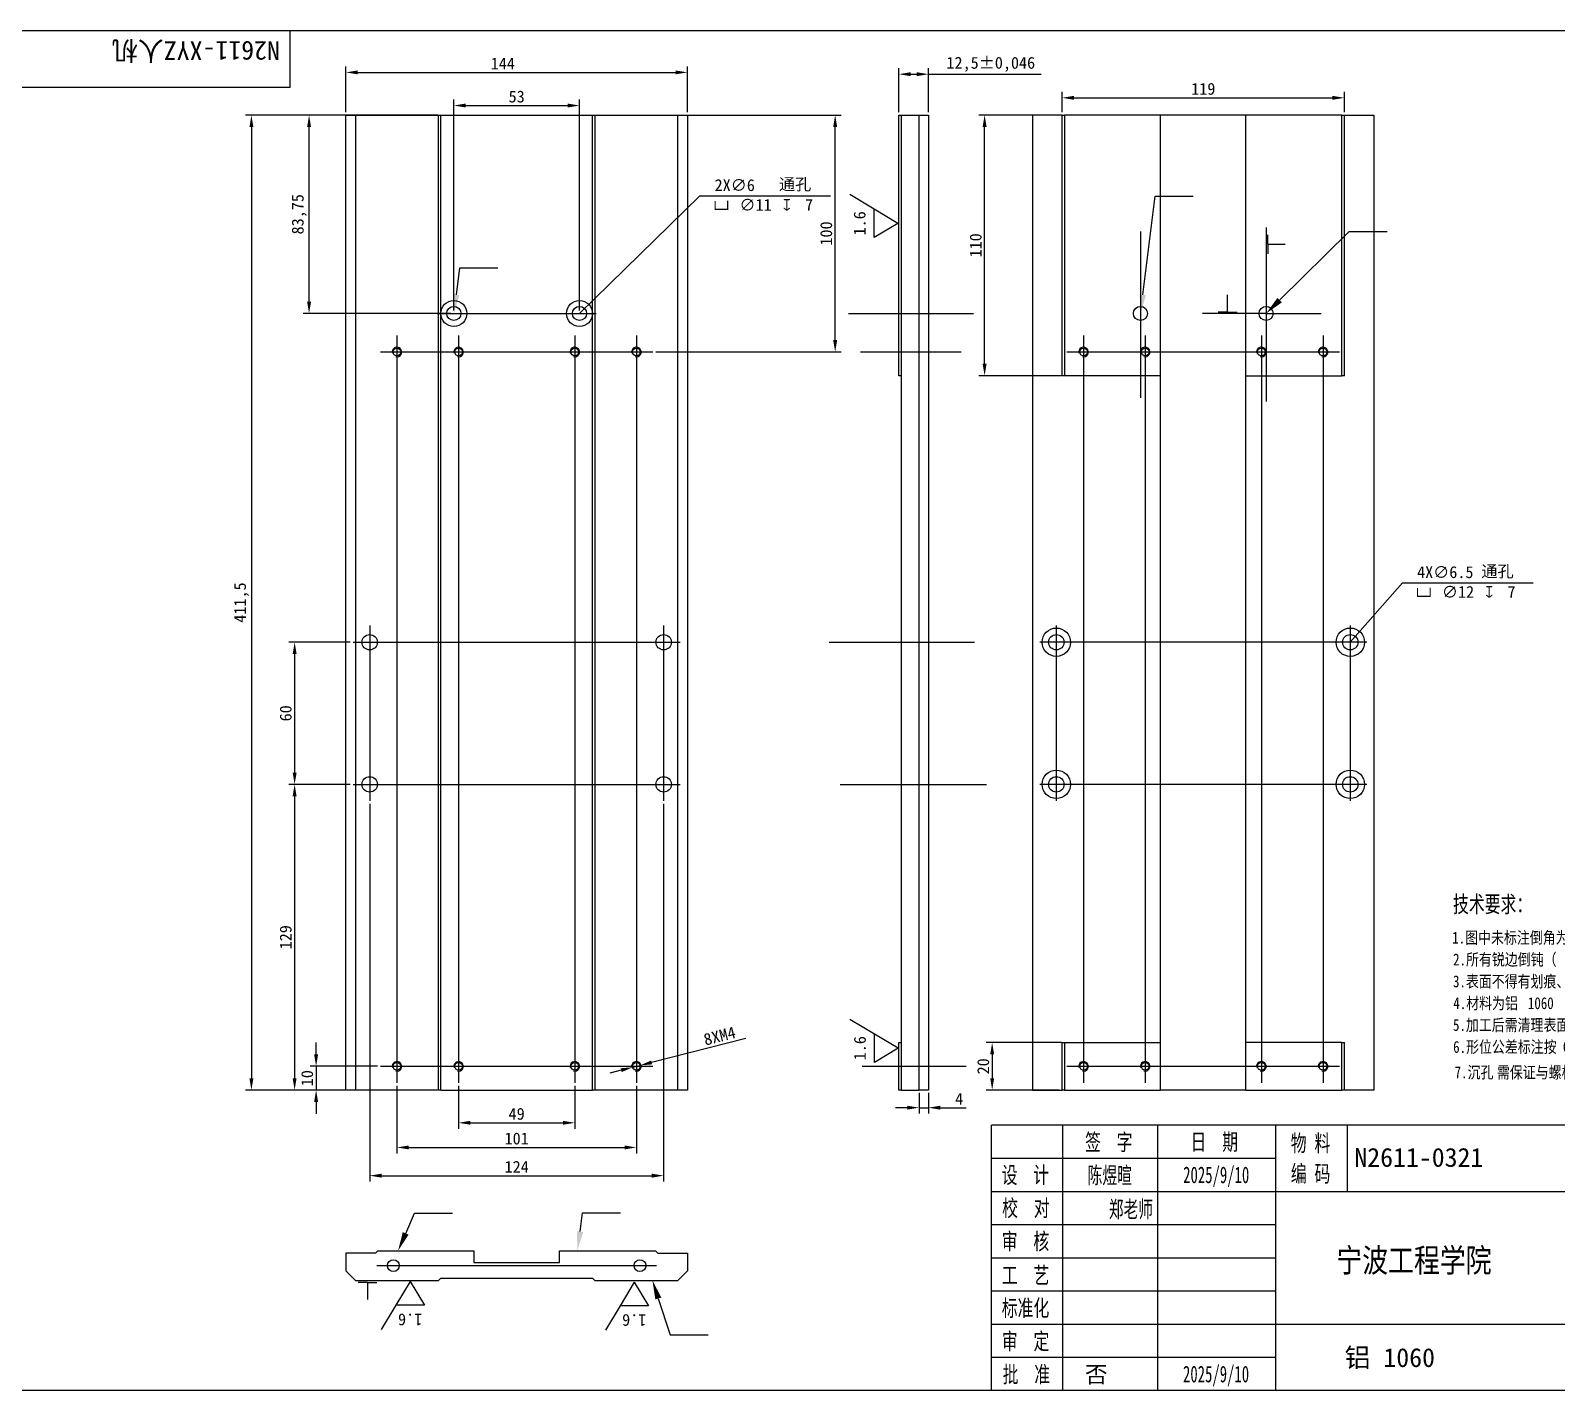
# Model space of a CAD drawing. Header units: millimetres. Extents: x 0 to 6044, y -1712 to 410.
# Drawn here: x 981.3 to 1303.2, y -1712 to -1425 of the extents above; entities that cross this region are included whole.
import ezdxf
from ezdxf.lldxf.tags import DXFTag

# ---------------------------------------------------------------- set-up
doc = ezdxf.new("R2010")
doc.units = ezdxf.units.MM
for name, color, linetype in [('0321-丝杆安装板', 7, 'Continuous'), ('Default', 7, 'Continuous'), ('图框', 7, 'Continuous')]:
    doc.layers.add(name, color=color, linetype=linetype)
doc.styles.add('MtXpl_', font='SimSun.ttf')
doc.styles.add('MtXpl_gdt_shx', font='gdt.shx')
tags = doc.linetypes.add('CENTER2', pattern=[28.575, 19.05, -3.175, 3.175, -3.175]).pattern_tags.tags
tags[10:11] = [DXFTag(74, 4), DXFTag(75, 0), DXFTag(340, '0'), DXFTag(46, 0.0), DXFTag(50, 0.0), DXFTag(44, 0.0), DXFTag(45, 0.0)]
tags[8:9] = [DXFTag(74, 4), DXFTag(75, 0), DXFTag(340, '0'), DXFTag(46, 0.0), DXFTag(50, 0.0), DXFTag(44, 0.0), DXFTag(45, 0.0)]
tags[6:7] = [DXFTag(74, 4), DXFTag(75, 0), DXFTag(340, '0'), DXFTag(46, 0.0), DXFTag(50, 0.0), DXFTag(44, 0.0), DXFTag(45, 0.0)]
tags[4:5] = [DXFTag(74, 4), DXFTag(75, 0), DXFTag(340, '0'), DXFTag(46, 0.0), DXFTag(50, 0.0), DXFTag(44, 0.0), DXFTag(45, 0.0)]

msp = doc.modelspace()

# ---------------------------------------------------------------- linework, layer by layer
at = {"color": 4}
for p, q in [((1047.853, -1442.189), (1047.853, -1432.563)), ((1050.353, -1433.813), (1117.353, -1433.813)), ((1119.853, -1442.189), (1119.853, -1432.563)), ((1164.475, -1442.189), (1164.475, -1432.941)), ((1166.975, -1434.191), (1168.225, -1434.191)), ((1170.725, -1442.189), (1170.725, -1432.941)), ((1170.725, -1434.191), (1194.475, -1434.191)), ((1198.92, -1442.189), (1198.92, -1437.928)), ((1258.42, -1442.189), (1258.42, -1437.928)), ((1070.603, -1484.064), (1070.603, -1439.552)), ((1073.103, -1440.802), (1094.603, -1440.802)), ((1097.103, -1484.064), (1097.103, -1439.552)), ((1201.42, -1439.178), (1255.92, -1439.178)), ((1047.228, -1442.814), (1026.659, -1442.814)), ((1067.228, -1442.814), (1038.822, -1442.814)), ((1118.478, -1442.814), (1152.277, -1442.814)), ((1198.295, -1442.814), (1181.298, -1442.814)), ((1027.909, -1445.314), (1027.909, -1646.064)), ((1040.072, -1482.189), (1040.072, -1445.314)), ((1151.027, -1490.314), (1151.027, -1445.314)), ((1182.548, -1495.314), (1182.548, -1445.314)), ((1122.51, -1459.86), (1097.103, -1484.689)), ((1122.51, -1459.86), (1150.059, -1459.86)), ((1159.246, -1462.675), (1154.101, -1459.588)), ((1159.246, -1468.675), (1159.246, -1462.675)), ((1164.246, -1465.675), (1159.246, -1462.675)), ((1164.246, -1465.675), (1159.246, -1468.675)), ((1069.978, -1484.689), (1038.822, -1484.689)), ((1113.228, -1492.814), (1152.277, -1492.814)), ((1198.795, -1497.814), (1181.298, -1497.814)), ((1259.67, -1554.064), (1270.667, -1541.532)), ((1270.667, -1541.532), (1298.216, -1541.532)), ((1048.728, -1554.064), (1035.773, -1554.064)), ((1037.023, -1556.564), (1037.023, -1581.564)), ((1048.728, -1584.064), (1035.773, -1584.064)), ((1048.728, -1584.064), (1035.773, -1584.064)), ((1037.023, -1586.564), (1037.023, -1646.064)), ((1052.853, -1588.189), (1052.853, -1667.889)), ((1114.853, -1588.189), (1114.853, -1667.889)), ((1159.301, -1636.75), (1154.156, -1633.663)), ((1132.177, -1637.697), (1112.311, -1642.748)), ((1159.301, -1642.75), (1159.301, -1636.75)), ((1164.301, -1639.75), (1159.301, -1636.75)), ((1041.555, -1641.064), (1041.555, -1638.564)), ((1164.301, -1639.75), (1159.301, -1642.75)), ((1198.795, -1638.564), (1182.894, -1638.564)), ((1184.144, -1641.064), (1184.144, -1646.064)), ((1054.478, -1643.564), (1040.305, -1643.564)), ((1041.555, -1643.564), (1041.555, -1648.564)), ((1105.894, -1644.38), (1103.472, -1644.996)), ((1108.317, -1643.764), (1109.888, -1643.364)), ((1058.603, -1647.689), (1058.603, -1661.934)), ((1071.603, -1647.689), (1071.603, -1656.729)), ((1096.103, -1647.689), (1096.103, -1656.729)), ((1109.103, -1647.689), (1109.103, -1661.934)), ((1047.228, -1648.564), (1026.659, -1648.564)), ((1047.228, -1648.564), (1035.773, -1648.564)), ((1054.478, -1648.564), (1040.305, -1648.564)), ((1168.725, -1649.189), (1168.725, -1653.539)), ((1170.725, -1649.189), (1170.725, -1653.539)), ((1198.295, -1648.564), (1182.894, -1648.564)), ((1041.555, -1651.064), (1041.555, -1653.564)), ((1166.225, -1652.289), (1163.725, -1652.289)), ((1168.725, -1652.289), (1170.725, -1652.289)), ((1173.225, -1652.289), (1178.642, -1652.289)), ((1074.103, -1655.479), (1093.603, -1655.479)), ((1061.103, -1660.684), (1106.603, -1660.684)), ((1055.353, -1666.639), (1112.353, -1666.639)), ((1061.395, -1688.958), (1058.395, -1693.958)), ((1061.395, -1688.958), (1064.395, -1693.958)), ((1108.667, -1689.08), (1105.667, -1694.08)), ((1108.667, -1689.08), (1111.667, -1694.08)), ((1058.395, -1693.958), (1055.308, -1699.103)), ((1064.395, -1693.958), (1058.395, -1693.958)), ((1105.667, -1694.08), (1102.58, -1699.225)), ((1111.667, -1694.08), (1105.667, -1694.08))]:
    msp.add_line(p, q, dxfattribs=at)
at = {"color": 3, "linetype": 'ByBlock', "lineweight": -2}
for p, q in [((1218.516, -1459.929), (1226.516, -1459.929)), ((1259.455, -1467.42), (1267.455, -1467.42)), ((1071.894, -1475.08), (1079.894, -1475.08)), ((1062.312, -1674.563), (1070.312, -1674.563)), ((1097.766, -1674.474), (1105.766, -1674.474)), ((1116.247, -1700.25), (1124.247, -1700.25))]:
    msp.add_line(p, q, dxfattribs=at)
at = {"linetype": 'CENTER2'}
for p, q in [((1215.42, -1467.37), (1215.42, -1502.478)), ((1241.92, -1466.534), (1241.92, -1503.261)), ((1241.92, -1484.689), (1228.52, -1484.689)), ((1241.92, -1484.689), (1253.539, -1484.689))]:
    msp.add_line(p, q, dxfattribs=at)
at = {"color": 3}
for p, q in [((1242.317, -1470.076), (1242.317, -1468.076)), ((1242.317, -1470.076), (1245.925, -1470.076)), ((1242.317, -1470.076), (1242.317, -1472.076)), ((1233.786, -1484.384), (1233.786, -1480.775)), ((1233.786, -1484.384), (1231.786, -1484.384)), ((1233.786, -1484.384), (1235.786, -1484.384)), ((1052.394, -1689.183), (1050.394, -1689.183)), ((1052.394, -1689.183), (1052.394, -1692.791)), ((1052.394, -1689.183), (1054.394, -1689.183))]:
    msp.add_line(p, q, dxfattribs=at)
at = {"color": 3, "linetype": 'ByBlock', "lineweight": -2}
for points in [[(1215.916, -1480.72), (1218.516, -1459.929)], [(1244.77, -1481.882), (1259.455, -1467.42)], [(1071.135, -1480.725), (1071.894, -1475.08)], [(1060.446, -1678.818), (1062.312, -1674.563)], [(1097.214, -1678.451), (1097.766, -1674.474)], [(1113.731, -1692.547), (1116.247, -1700.25)]]:
    msp.add_lwpolyline(points, dxfattribs=at)
at = {"color": 4}
for points in [[(1050.353, -1433.396), (1050.353, -1434.229), (1047.853, -1433.813)], [(1117.353, -1433.396), (1117.353, -1434.229), (1119.853, -1433.813)], [(1166.975, -1433.775), (1166.975, -1434.608), (1164.475, -1434.191)], [(1168.225, -1433.775), (1168.225, -1434.608), (1170.725, -1434.191)], [(1073.103, -1440.386), (1073.103, -1441.219), (1070.603, -1440.802)], [(1094.603, -1440.386), (1094.603, -1441.219), (1097.103, -1440.802)], [(1201.42, -1438.761), (1201.42, -1439.594), (1198.92, -1439.178)], [(1255.92, -1438.761), (1255.92, -1439.594), (1258.42, -1439.178)], [(1027.492, -1445.314), (1028.325, -1445.314), (1027.909, -1442.814)], [(1039.656, -1445.314), (1040.489, -1445.314), (1040.072, -1442.814)], [(1150.61, -1445.314), (1151.443, -1445.314), (1151.027, -1442.814)], [(1182.131, -1445.314), (1182.965, -1445.314), (1182.548, -1442.814)], [(1039.656, -1482.189), (1040.489, -1482.189), (1040.072, -1484.689)], [(1150.61, -1490.314), (1151.443, -1490.314), (1151.027, -1492.814)], [(1182.131, -1495.314), (1182.965, -1495.314), (1182.548, -1497.814)], [(1036.606, -1556.564), (1037.44, -1556.564), (1037.023, -1554.064)], [(1036.606, -1581.564), (1037.44, -1581.564), (1037.023, -1584.064)], [(1036.606, -1586.564), (1037.44, -1586.564), (1037.023, -1584.064)], [(1041.138, -1641.064), (1041.972, -1641.064), (1041.555, -1643.564)], [(1183.727, -1641.064), (1184.56, -1641.064), (1184.144, -1638.564)], [(1105.792, -1643.976), (1105.997, -1644.784), (1108.317, -1643.764)], [(1112.209, -1642.344), (1112.414, -1643.152), (1109.888, -1643.364)], [(1027.492, -1646.064), (1028.325, -1646.064), (1027.909, -1648.564)], [(1036.606, -1646.064), (1037.44, -1646.064), (1037.023, -1648.564)], [(1183.727, -1646.064), (1184.56, -1646.064), (1184.144, -1648.564)], [(1041.138, -1651.064), (1041.972, -1651.064), (1041.555, -1648.564)], [(1166.225, -1651.872), (1166.225, -1652.706), (1168.725, -1652.289)], [(1173.225, -1651.872), (1173.225, -1652.706), (1170.725, -1652.289)], [(1074.103, -1655.062), (1074.103, -1655.895), (1071.603, -1655.479)], [(1093.603, -1655.062), (1093.603, -1655.895), (1096.103, -1655.479)], [(1061.103, -1660.267), (1061.103, -1661.101), (1058.603, -1660.684)], [(1106.603, -1660.267), (1106.603, -1661.101), (1109.103, -1660.684)], [(1055.353, -1666.223), (1055.353, -1667.056), (1052.853, -1666.639)], [(1112.353, -1666.223), (1112.353, -1667.056), (1114.853, -1666.639)]]:
    msp.add_solid(points, dxfattribs=at)
at = {"color": 3}
for points in [[(1071.796, -1480.813), (1070.603, -1484.689), (1070.475, -1480.636)], [(1061.057, -1679.085), (1058.84, -1682.481), (1059.836, -1678.55)], [(1097.875, -1678.542), (1096.665, -1682.413), (1096.554, -1678.359)], [(1113.097, -1692.754), (1112.489, -1688.745), (1114.365, -1692.34)]]:
    msp.add_solid(points, dxfattribs=at)
at = {"color": 3, "linetype": 'CENTER2'}
for points in [[(1216.578, -1480.803), (1215.42, -1484.689), (1215.255, -1480.637)], [(1245.238, -1482.357), (1241.92, -1484.689), (1244.302, -1481.407)]]:
    msp.add_solid(points, dxfattribs=at)
at = {"layer": '0321-丝杆安装板', "color": 7, "linetype": 'Continuous'}
for p, q in [((1047.853, -1648.564), (1047.853, -1442.814)), ((1047.853, -1442.814), (1049.853, -1442.814)), ((1049.853, -1442.814), (1067.353, -1442.814)), ((1049.853, -1442.814), (1049.853, -1648.564)), ((1067.353, -1648.564), (1067.353, -1442.814)), ((1067.353, -1442.814), (1067.853, -1442.814)), ((1067.853, -1442.814), (1099.853, -1442.814)), ((1067.853, -1484.689), (1067.853, -1442.814)), ((1099.853, -1442.814), (1100.353, -1442.814)), ((1099.853, -1484.689), (1099.853, -1442.814)), ((1100.353, -1442.814), (1117.853, -1442.814)), ((1100.353, -1442.814), (1100.353, -1648.564)), ((1117.853, -1648.564), (1117.853, -1442.814)), ((1117.853, -1442.814), (1119.853, -1442.814)), ((1119.853, -1442.814), (1119.853, -1648.564)), ((1164.475, -1497.814), (1164.475, -1442.814)), ((1164.475, -1442.814), (1164.975, -1442.814)), ((1164.975, -1442.814), (1168.725, -1442.814)), ((1164.975, -1442.814), (1164.975, -1648.564)), ((1168.725, -1648.564), (1168.725, -1442.814)), ((1168.725, -1442.814), (1170.725, -1442.814)), ((1170.725, -1442.814), (1170.725, -1648.564)), ((1198.92, -1442.814), (1192.67, -1442.814)), ((1192.67, -1442.814), (1192.67, -1648.564)), ((1198.92, -1497.814), (1198.92, -1442.814)), ((1198.92, -1442.814), (1199.42, -1442.814)), ((1219.67, -1442.814), (1199.42, -1442.814)), ((1199.42, -1442.814), (1199.42, -1497.814)), ((1237.67, -1442.814), (1219.67, -1442.814)), ((1219.67, -1497.814), (1219.67, -1442.814)), ((1237.67, -1497.814), (1237.67, -1442.814)), ((1257.92, -1442.814), (1237.67, -1442.814)), ((1257.92, -1497.814), (1257.92, -1442.814)), ((1257.92, -1442.814), (1258.42, -1442.814)), ((1258.42, -1497.814), (1258.42, -1442.814)), ((1258.42, -1442.814), (1264.67, -1442.814)), ((1264.67, -1442.814), (1264.67, -1648.564)), ((1067.853, -1648.564), (1067.853, -1484.689)), ((1099.853, -1648.564), (1099.853, -1484.689)), ((1164.975, -1497.814), (1164.475, -1497.814)), ((1199.42, -1497.814), (1198.92, -1497.814)), ((1219.67, -1497.814), (1199.42, -1497.814)), ((1219.67, -1638.564), (1219.67, -1497.814)), ((1237.67, -1497.814), (1257.92, -1497.814)), ((1237.67, -1638.564), (1237.67, -1497.814)), ((1258.42, -1497.814), (1257.92, -1497.814)), ((1164.475, -1648.564), (1164.475, -1638.564)), ((1164.475, -1638.564), (1164.975, -1638.564)), ((1198.92, -1648.564), (1198.92, -1638.564)), ((1198.92, -1638.564), (1199.42, -1638.564)), ((1199.42, -1638.564), (1219.67, -1638.564)), ((1199.42, -1638.564), (1199.42, -1648.564)), ((1219.67, -1648.564), (1219.67, -1638.564)), ((1237.67, -1648.564), (1237.67, -1638.564)), ((1257.92, -1638.564), (1237.67, -1638.564)), ((1257.92, -1648.564), (1257.92, -1638.564)), ((1257.92, -1638.564), (1258.42, -1638.564)), ((1258.42, -1648.564), (1258.42, -1638.564)), ((1049.853, -1648.564), (1047.853, -1648.564)), ((1067.353, -1648.564), (1049.853, -1648.564)), ((1067.853, -1648.564), (1067.353, -1648.564)), ((1067.853, -1648.564), (1099.853, -1648.564)), ((1100.353, -1648.564), (1099.853, -1648.564)), ((1117.853, -1648.564), (1100.353, -1648.564)), ((1119.853, -1648.564), (1117.853, -1648.564)), ((1164.975, -1648.564), (1164.475, -1648.564)), ((1164.975, -1648.564), (1168.725, -1648.564)), ((1170.725, -1648.564), (1168.725, -1648.564)), ((1192.67, -1648.564), (1198.92, -1648.564)), ((1199.42, -1648.564), (1198.92, -1648.564)), ((1199.42, -1648.564), (1219.67, -1648.564)), ((1237.67, -1648.564), (1219.67, -1648.564)), ((1237.67, -1648.564), (1257.92, -1648.564)), ((1258.42, -1648.564), (1257.92, -1648.564)), ((1264.67, -1648.564), (1258.42, -1648.564)), ((1047.853, -1682.995), (1047.853, -1686.745)), ((1054.103, -1682.995), (1047.853, -1682.995)), ((1054.603, -1682.495), (1054.103, -1682.995)), ((1054.603, -1682.495), (1074.853, -1682.495)), ((1074.853, -1682.495), (1074.853, -1684.995)), ((1092.853, -1682.495), (1113.103, -1682.495)), ((1092.853, -1684.995), (1092.853, -1682.495)), ((1113.603, -1682.995), (1113.103, -1682.495)), ((1113.603, -1682.995), (1119.853, -1682.995)), ((1119.853, -1682.995), (1119.853, -1686.745)), ((1074.853, -1684.995), (1092.853, -1684.995)), ((1047.853, -1686.745), (1049.853, -1688.745)), ((1049.853, -1688.745), (1067.353, -1688.745)), ((1067.353, -1688.745), (1067.853, -1688.245)), ((1067.853, -1688.245), (1099.853, -1688.245)), ((1099.853, -1688.245), (1100.353, -1688.745)), ((1100.353, -1688.745), (1117.853, -1688.745)), ((1117.853, -1688.745), (1119.853, -1686.745))]:
    msp.add_line(p, q, dxfattribs=at)
for centre, radius in [((1070.603, -1484.689), 2.75), ((1070.603, -1484.689), 1.492), ((1097.103, -1484.689), 2.75), ((1097.103, -1484.689), 1.492), ((1215.42, -1484.689), 1.492), ((1241.92, -1484.689), 1.492), ((1058.603, -1492.814), 0.81), ((1071.603, -1492.814), 0.81), ((1096.103, -1492.814), 0.81), ((1109.103, -1492.814), 0.81), ((1203.42, -1492.814), 0.81), ((1216.42, -1492.814), 0.81), ((1240.92, -1492.814), 0.81), ((1253.92, -1492.814), 0.81), ((1197.67, -1554.064), 3), ((1259.67, -1554.064), 3), ((1052.853, -1554.064), 1.625), ((1114.853, -1554.064), 1.625), ((1197.67, -1554.064), 1.625), ((1259.67, -1554.064), 1.625), ((1052.853, -1584.064), 1.625), ((1114.853, -1584.064), 1.625), ((1197.67, -1584.064), 3), ((1197.67, -1584.064), 1.625), ((1259.67, -1584.064), 3), ((1259.67, -1584.064), 1.625), ((1058.603, -1643.564), 0.81), ((1071.603, -1643.564), 0.81), ((1096.103, -1643.564), 0.81), ((1109.103, -1643.564), 0.81), ((1203.42, -1643.564), 0.81), ((1216.42, -1643.564), 0.81), ((1240.92, -1643.564), 0.81), ((1253.92, -1643.564), 0.81), ((1057.853, -1685.62), 1.25), ((1109.853, -1685.62), 1.25)]:
    msp.add_circle(centre, radius, dxfattribs=at)
for centre in [(1058.603, -1492.814), (1071.603, -1492.814), (1096.103, -1492.814), (1109.103, -1492.814), (1203.42, -1492.814), (1216.42, -1492.814), (1240.92, -1492.814), (1253.92, -1492.814), (1058.603, -1643.564), (1071.603, -1643.564), (1096.103, -1643.564), (1109.103, -1643.564), (1203.42, -1643.564), (1216.42, -1643.564), (1240.92, -1643.564), (1253.92, -1643.564)]:
    msp.add_arc(centre, 1, 255, 195, dxfattribs=at)
at = {"layer": 'Default', "color": 7, "linetype": 'CENTER2'}
for p, q in [((1067.103, -1484.689), (1100.603, -1484.689)), ((1153.838, -1484.689), (1180.204, -1484.689)), ((1058.603, -1489.314), (1058.603, -1647.064)), ((1071.603, -1489.314), (1071.603, -1647.064)), ((1096.103, -1489.314), (1096.103, -1647.064)), ((1109.103, -1489.314), (1109.103, -1647.064)), ((1203.42, -1489.314), (1203.42, -1647.064)), ((1216.42, -1489.314), (1216.42, -1647.064)), ((1240.92, -1489.314), (1240.92, -1647.064)), ((1253.92, -1489.314), (1253.92, -1647.064)), ((1055.103, -1492.814), (1112.603, -1492.814)), ((1156.401, -1492.814), (1177.633, -1492.814)), ((1199.92, -1492.814), (1257.42, -1492.814)), ((1052.853, -1550.564), (1052.853, -1587.564)), ((1114.853, -1550.564), (1114.853, -1587.564)), ((1197.67, -1550.564), (1197.67, -1587.564)), ((1259.67, -1550.564), (1259.67, -1587.564)), ((1049.353, -1554.064), (1118.353, -1554.064)), ((1149.73, -1554.064), (1180.399, -1554.064)), ((1263.17, -1554.064), (1194.17, -1554.064)), ((1049.353, -1584.064), (1118.353, -1584.064)), ((1152.078, -1584.064), (1182.942, -1584.064)), ((1263.17, -1584.064), (1194.17, -1584.064)), ((1055.103, -1643.564), (1112.603, -1643.564)), ((1156.752, -1643.494), (1178.661, -1643.494)), ((1199.92, -1643.564), (1257.42, -1643.564)), ((1054.353, -1685.62), (1113.353, -1685.62))]:
    msp.add_line(p, q, dxfattribs=at)
at = {"layer": 'Default', "color": 7, "linetype": 'Continuous'}
for p, q in [((1199, -1655.973), (1199, -1711.973)), ((1219, -1655.973), (1219, -1711.973)), ((1259, -1655.973), (1259, -1669.973)), ((1184, -1662.973), (1244, -1662.973)), ((1184, -1669.973), (1364, -1669.973)), ((1184, -1676.973), (1244, -1676.973))]:
    msp.add_line(p, q, dxfattribs=at)
at = {"layer": '图框', "color": 7, "linetype": 'Continuous'}
for p, q in [((974, -1424.973), (1364, -1424.973)), ((1036, -1424.973), (1036, -1436.973)), ((1036, -1436.973), (974, -1436.973)), ((1364, -1655.973), (1184, -1655.973)), ((1184, -1711.973), (1184, -1655.973)), ((1244, -1711.973), (1244, -1655.973)), ((1184, -1711.973), (1184, -1662.973)), ((1184, -1683.973), (1244, -1683.973)), ((1184, -1690.973), (1244, -1690.973)), ((1184, -1697.973), (1364, -1697.973)), ((1184, -1704.973), (1244, -1704.973)), ((1364, -1711.973), (974, -1711.973))]:
    msp.add_line(p, q, dxfattribs=at)

# ---------------------------------------------------------------- texts
at = {"color": 4}
for s, p in [('2X∅6', (1125.596, -1458.851)), ('∅11 ', (1130.834, -1463.017)), (' 7', (1142.977, -1463.017)), ('4X∅6.5 ', (1273.752, -1540.523)), ('∅12 ', (1278.99, -1544.689)), (' 7', (1291.133, -1544.689))]:
    msp.add_text(s, height=2.5, dxfattribs=at).set_placement(p)
for s, style, p in [('通孔', 'MtXpl_', (1139.161, -1458.669)), ('v', 'MtXpl_gdt_shx', (1125.358, -1463.017)), ('x', 'MtXpl_gdt_shx', (1140.001, -1463.017)), ('通孔', 'MtXpl_', (1287.317, -1540.341)), ('v', 'MtXpl_gdt_shx', (1273.514, -1544.689)), ('x', 'MtXpl_gdt_shx', (1288.157, -1544.689))]:
    msp.add_text(s, height=2.5, dxfattribs=dict(at, style=style)).set_placement(p)
for rotation, p in [(90, (1157.428, -1468.216)), (90, (1157.483, -1642.29)), (180, (1063.935, -1695.776)), (180, (1111.207, -1695.898))]:
    msp.add_text('1.6', height=2.5, rotation=rotation, dxfattribs=at).set_placement(p)
at = {"color": 40, "true_color": 0xf8d731, "style": 'MtXpl_', "width": 0.8}
for s, p in [('1.图中未标注倒角为1mm', (1281.178, -1617.656)), ('2.所有锐边倒钝（', (1281.357, -1622.27)), ('3.表面不得有划痕、磕碰等缺陷；', (1281.334, -1626.883)), ('4.材料为铝 ', (1281.402, -1631.483)), ('1060', (1297.133, -1631.483)), ('5.加工后需清理表面油污，保持清洁。', (1281.334, -1636.097)), ('6.形位公差标注按 GB/T 1184-2008 执行', (1281.368, -1640.71)), ('7.沉孔', (1281.681, -1646.088)), ('需保证与螺栓头部的贴合性，沉孔底面平面度', (1290.599, -1646.088))]:
    msp.add_text(s, height=2.5, dxfattribs=at).set_placement(p)
at = {"color": 4, "char_height": 2.5, "attachment_point": 5}
for s, insert in [('144', (1080.936, -1431.938)), ('12,5±0,046', (1183.85, -1432.108)), ('53', (1083.853, -1438.927)), ('119', (1228.67, -1437.303)), ('4', (1177.183, -1650.414)), ('49', (1083.853, -1653.604)), ('101', (1083.853, -1658.809)), ('124', (1083.853, -1664.764))]:
    msp.add_mtext(s, dxfattribs=dict(at, insert=insert))
for s, insert, rotation in [('83,75', (1037.989, -1463.752), 90), ('100', (1149.152, -1467.814), 90), ('110', (1180.673, -1470.314), 90), ('411,5', (1025.825, -1545.689), 90), ('60', (1035.148, -1569.064), 90), ('129', (1035.148, -1616.314), 90), ('8XM4', (1126.667, -1637.163), 14.26688), ('10', (1039.68, -1646.064), 90), ('20', (1182.269, -1643.564), 90)]:
    msp.add_mtext(s, dxfattribs=dict(at, insert=insert, rotation=rotation))
at = {"layer": 'Default', "color": 7, "linetype": 'CENTER2', "style": 'MtXpl_', "width": 0.7}
msp.add_text('技术要求：', height=3.5, dxfattribs=at).set_placement((1281.335, -1611.092))
at = {"layer": '图框', "color": 7, "linetype": 'CENTER2', "style": 'MtXpl_', "width": 0.7}
for s, p in [('签  字', (1203.723, -1661.299)), ('日  期', (1225.989, -1661.246)), ('物 料', (1247.115, -1661.514)), ('编 码', (1247.128, -1667.954)), ('设  计', (1186.128, -1668.239)), ('校  对', (1186.249, -1675.209)), ('审  核', (1186.155, -1682.234)), ('工  艺', (1186.169, -1689.395)), ('标准化', (1186.166, -1696.315)), ('审  定', (1186.186, -1703.329)), ('批  准', (1186.345, -1710.319))]:
    msp.add_text(s, height=3.5, dxfattribs=at).set_placement(p)
at = {"layer": '图框', "color": 7, "linetype": 'Continuous', "insert": (1016.222, -1431.23), "char_height": 4, "attachment_point": 2, "rotation": 180}
msp.add_mtext('{\\pxsm0.9;\\f宋体|b0||i0||c0|p34;\\W1.;N2611-XYZ人机\\P}', dxfattribs=at)
at = {"layer": '图框', "color": 7, "linetype": 'Continuous', "attachment_point": 2}
for s, insert, char_height in [('{\\pxsm0.9;\\f宋体|b0||i0||c0|p34;\\W1.;N2611-0321\\P}', (1274.133, -1660.775), 4), ('{\\pxsm0.9;\\f宋体|b0||i0||c0|p34;\\W0.6507936508;陈煜暄\\P}', (1208.939, -1664.797), 3.5), ('{\\pxsm0.9;\\f宋体|b0||i0||c0|p34;\\W0.6507936508;2025/9/10\\P}', (1231.397, -1664.708), 3.5), ('\\pxsm0.9;{\\fSimSun|b0|i0|c134|p34;\\W0.65079;郑老师}', (1213.396, -1671.959), 3.5), ('{\\pxsm0.9;\\f宋体|b0||i0||c0|p34;\\W0.7996880969;宁波工程学院\\P}', (1273.106, -1682.004), 5), ('{\\pxsm0.9;\\f宋体|b0||i0||c0|p34;\\W1.;铝 1060\\P}', (1268.007, -1703.025), 4), ('{\\pxsm0.9;\\f宋体|b0||i0||c0|p34;\\W1.;否\\P}', (1206.086, -1706.825), 3.5), ('{\\pxsm0.9;\\f宋体|b0||i0||c0|p34;\\W0.6507936508;2025/9/10\\P}', (1231.361, -1706.748), 3.5)]:
    msp.add_mtext(s, dxfattribs=dict(at, insert=insert, char_height=char_height))

doc.saveas('drawing.dxf')
